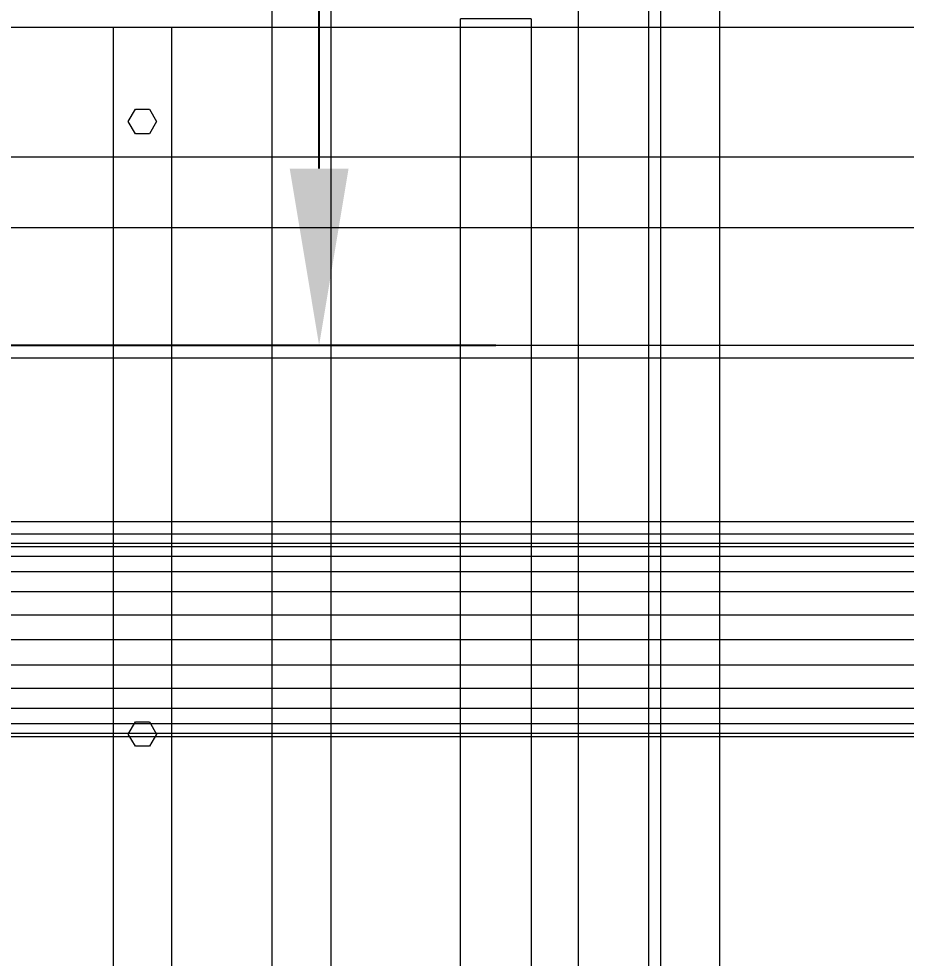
# Model space of a CAD drawing. Header units: millimetres. Extents: x -1970 to 34302, y -65268 to 6837.
# Drawn here: x 12015 to 12768, y 1480 to 2277 of the extents above; entities that cross this region are included whole.
import ezdxf

# ---------------------------------------------------------------- set-up
doc = ezdxf.new("R2010")
doc.units = ezdxf.units.MM
for name, color, linetype, lineweight in [('COTAS_P', 1, 'Continuous', 0), ('lateral_dos-mix', 7, 'Continuous', 0), ('lateral_dosificador', 7, 'Continuous', 0), ('lateral_mezcladora', 7, 'Continuous', 0)]:
    doc.layers.add(name, color=color, linetype=linetype, lineweight=lineweight)
doc.dimstyles.new('R19_100', dxfattribs={"dimtxt": 250, "dimasz": 150, "dimexe": 150, "dimexo": 80, "dimgap": 100, "dimtad": 1, "dimtih": 1, "dimtoh": 1, "dimdsep": 46, "dimcen": 0.09, "dimadec": 0, "dimazin": 0, "dimtfac": 1, "dimtdec": 4, "dimtofl": 0, "dimtmove": 0, "dimatfit": 3, "dimfxl": 1, "dimtolj": 1, "dimtzin": 0, "dimarcsym": 0})

# ---------------------------------------------------------------- blocks, each defined once
blk = doc.blocks.new('*D14')
at = {"layer": 'COTAS_P', "color": 0, "lineweight": -2, "transparency": 16777216}
for p, q in [((11569.53, 1920), (11569.53, 950)), ((13269.53, 1920), (13269.53, 950)), ((11719.53, 1100), (13119.53, 1100))]:
    blk.add_line(p, q, dxfattribs=at)
at = {"layer": 'COTAS_P', "color": 0, "transparency": 16777216}
for points in [[(11719.53, 1125), (11719.53, 1075), (11569.53, 1100)], [(13119.53, 1125), (13119.53, 1075), (13269.53, 1100)]]:
    blk.add_solid(points, dxfattribs=at)
at = {"layer": 'Defpoints', "color": 0, "transparency": 16777216}
for p in [(11569.53, 2000), (13269.53, 2000), (13269.53, 1100)]:
    blk.add_point(p, dxfattribs=at)
blk = doc.blocks.new('*D15')
at = {"layer": 'COTAS_P', "color": 0, "lineweight": -2, "transparency": 16777216}
for p, q in [((11649.53, 4600), (12419.53, 4600)), ((12269.53, 2150), (12269.53, 4450)), ((11649.53, 2000), (12419.53, 2000))]:
    blk.add_line(p, q, dxfattribs=at)
at = {"layer": 'COTAS_P', "color": 0, "transparency": 16777216}
for points in [[(12244.53, 4450), (12294.53, 4450), (12269.53, 4600)], [(12244.53, 2150), (12294.53, 2150), (12269.53, 2000)]]:
    blk.add_solid(points, dxfattribs=at)
at = {"layer": 'Defpoints', "color": 0, "transparency": 16777216}
for p in [(11569.53, 4600), (12269.53, 4600), (11569.53, 2000)]:
    blk.add_point(p, dxfattribs=at)

msp = doc.modelspace()

# ---------------------------------------------------------------- linework, layer by layer
at = {"layer": 'lateral_dos-mix'}
for p, q in [((12229.529, 20), (12229.529, 2717.5)), ((12279.529, 2717.5), (12279.529, 20)), ((12559.529, 20), (12559.529, 2717.5)), ((12609.529, 2717.5), (12609.529, 20)), ((12229.529, 20), (12229.529, 2422.5)), ((12279.529, 2422.5), (12279.529, 20)), ((12559.529, 20), (12559.529, 2422.5)), ((12609.529, 2422.5), (12609.529, 20)), ((12449.529, 2277.101), (12389.529, 2277.101)), ((12389.529, 20), (12389.529, 2277.101)), ((12449.529, 2277.101), (12449.529, 20))]:
    msp.add_line(p, q, dxfattribs=at)
at = {"layer": 'lateral_dosificador'}
for p, q in [((11649.529, 2160), (13189.529, 2160)), ((11649.529, 2100), (13189.529, 2100)), ((11569.529, 2000), (13269.529, 2000)), ((11569.529, 1989.5), (13269.529, 1989.5)), ((11569.529, 1850.5), (13269.529, 1850.5)), ((11569.529, 1840), (13269.529, 1840))]:
    msp.add_line(p, q, dxfattribs=at)
at = {"layer": 'lateral_mezcladora'}
for p, q in [((12489.529, 2610), (12489.529, 20)), ((12549.529, 20), (12549.529, 2610)), ((10569.529, 2270), (16769.529, 2270)), ((12094.529, 2270), (12144.529, 2270)), ((12094.529, 2270), (12094.529, 1240)), ((12144.529, 1240), (12144.529, 2270)), ((12107.529, 2190), (12113.529, 2200.392)), ((12113.529, 2200.392), (12125.529, 2200.392)), ((12125.529, 2200.392), (12131.529, 2190)), ((12113.529, 2179.608), (12107.529, 2190)), ((12131.529, 2190), (12125.529, 2179.608)), ((12125.529, 2179.608), (12113.529, 2179.608)), ((10409.529, 1832), (16929.529, 1832)), ((10409.529, 1829.206), (16929.529, 1829.206)), ((10409.529, 1821.014), (16929.529, 1821.014)), ((10409.529, 1807.983), (16929.529, 1807.983)), ((10409.529, 1791), (16929.529, 1791)), ((10409.529, 1771.223), (16929.529, 1771.223)), ((16929.529, 1750), (10409.529, 1750)), ((10409.529, 1728.777), (16929.529, 1728.777)), ((10409.529, 1709), (16929.529, 1709)), ((10409.529, 1692.017), (16929.529, 1692.017)), ((10409.529, 1678.986), (16929.529, 1678.986)), ((12107.529, 1670), (12113.529, 1680.392)), ((12113.529, 1680.392), (12125.529, 1680.392)), ((12125.529, 1680.392), (12131.529, 1670)), ((10409.529, 1670.794), (16929.529, 1670.794)), ((10409.529, 1668), (16929.529, 1668)), ((12113.529, 1659.608), (12107.529, 1670)), ((12131.529, 1670), (12125.529, 1659.608)), ((12125.529, 1659.608), (12113.529, 1659.608))]:
    msp.add_line(p, q, dxfattribs=at)

# ---------------------------------------------------------------- dimensions: what is measured, and where the dimension line sits
at = {"layer": 'COTAS_P'}
for p2, distance, picture, middle in [((11569.529, 4600), -700, '*D15', (12269.529, 3300)), ((13269.529, 2000), -900, '*D14', (12419.529, 1100))]:
    dim = msp.add_aligned_dim(p1=(11569.529, 2000), p2=p2, distance=distance, text='<> P', dimstyle='R19_100', dxfattribs=at)
    dim.commit()
    dim.dimension.update_dxf_attribs({"geometry": picture, "text_midpoint": middle})

doc.saveas('drawing.dxf')
